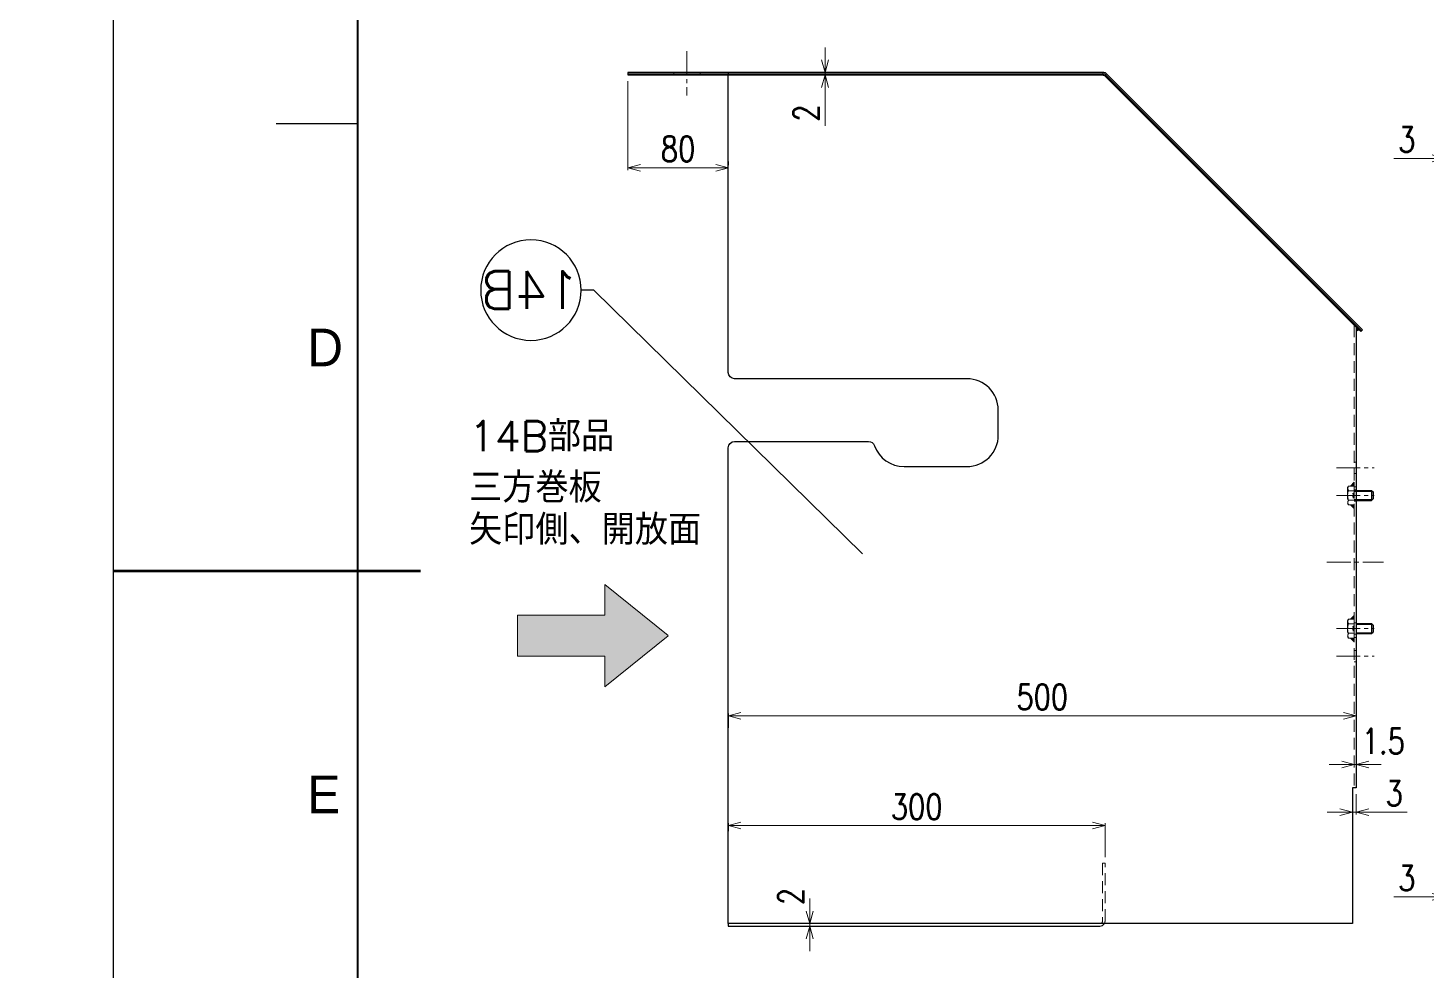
# Model space of a CAD drawing. Header units: millimetres. Extents: x 0 to 51411, y 0 to 16902.
# Drawn here: x 15151 to 16264, y 1731 to 2482 of the extents above; entities that cross this region are included whole.
import ezdxf
from ezdxf import colors
from ezdxf.entities.mleader import LeaderData, LeaderLine
from ezdxf.enums import TextEntityAlignment as Align
from ezdxf.math import Vec2, Vec3

# ---------------------------------------------------------------- set-up
doc = ezdxf.new("R2010")
doc.units = ezdxf.units.MM
doc.linetypes.add('CENTER2', pattern=[28.575, 19.05, -3.175, 3.175, -3.175])
doc.linetypes.add('HIDDEN2', pattern=[4.7625, 3.175, -1.5875])
for name, color, linetype, lineweight in [('01_外形線', 7, 'Continuous', 25), ('02_細線', 5, 'Continuous', 13), ('03_かくれ線', 6, 'HIDDEN2', 13), ('04_中心線', 1, 'CENTER2', 9), ('06_文字', 7, 'Continuous', 13), ('07_寸法線', 3, 'Continuous', 9), ('08_DIM', 3, 'Continuous', 13), ('99_図枠', 7, 'Continuous', 40)]:
    doc.layers.add(name, color=color, linetype=linetype, lineweight=lineweight)
doc.layers.add('10_補助線', color=8, linetype='Continuous', lineweight=13, plot=False)
doc.styles.add('KSS_TXT', font='txt.shx', dxfattribs={"bigfont": 'extfont2.shx'})
doc.styles.get("Standard").update_dxf_attribs({"font": 'arial.ttf'})
doc.styles.add('寸法用', font='simplex.shx', dxfattribs={"width": 0.8, "bigfont": '@extfont2.shx'})
doc.styles.add('表題用', font='MS PGothic.ttf')
doc.dimstyles.new('機械製図用', dxfattribs={"dimtxt": 3.5, "dimasz": 3.5, "dimexe": 2, "dimexo": 0, "dimgap": 1.2, "dimtad": 1, "dimdsep": 46, "dimtxsty": '寸法用', "dimblk": 'OPEN30', "dimcen": 0, "dimclrd": 256, "dimclre": 256, "dimclrt": 7, "dimazin": 2, "dimtm": 1e-09, "dimtfac": 0.75, "dimtmove": 0, "dimatfit": 3, "dimldrblk": 'OPEN30', "dimfxl": 1, "dimlwd": -1, "dimlwe": -1, "dimarcsym": 0})

# ---------------------------------------------------------------- blocks, each defined once
blk = doc.blocks.new('_Open30')
at = {"color": 0, "linetype": 'ByBlock', "lineweight": -2}
for p, q in [((-1, 0.27), (0, 0)), ((0, 0), (-1, -0.27)), ((0, 0), (-1, 0))]:
    blk.add_line(p, q, dxfattribs=at)
blk = doc.blocks.new('*D1005')
at = {"layer": '07_寸法線', "transparency": 16777216}
for p, q in [((15628.8, 2439.1), (15628.8, 2368.2)), ((15708.8, 2375.2), (15708.8, 2372.2)), ((15698.8, 2370.2), (15638.8, 2370.2))]:
    blk.add_line(p, q, dxfattribs=at)
at = {"layer": 'Defpoints', "color": 0, "transparency": 16777216}
for p in [(15628.8, 2444.1), (15628.8, 2370.2), (15708.8, 2370.2)]:
    blk.add_point(p, dxfattribs=at)
at = {"layer": '07_寸法線', "transparency": 16777216, "xscale": 10, "yscale": 10, "zscale": 10, "rotation": 180}
blk.add_blockref('_Open30', (15628.8, 2370.2), dxfattribs=at)
at = {"layer": '07_寸法線', "transparency": 16777216, "xscale": 10, "yscale": 10, "zscale": 10}
blk.add_blockref('_Open30', (15708.8, 2370.2), dxfattribs=at)
at = {"layer": '07_寸法線', "color": 7, "transparency": 16777216, "insert": (15668.8, 2385.2), "char_height": 20, "attachment_point": 5, "style": '寸法用'}
blk.add_mtext('80', dxfattribs=at)
blk = doc.blocks.new('*D1006')
at = {"layer": '07_寸法線', "transparency": 16777216}
for p, q in [((16208.8, 1938.6), (16208.8, 1935.6)), ((15708.8, 1924), (15708.8, 1935.6)), ((15718.8, 1933.6), (16198.8, 1933.6))]:
    blk.add_line(p, q, dxfattribs=at)
at = {"layer": 'Defpoints', "color": 0, "transparency": 16777216}
for p in [(16208.8, 1933.6), (16208.8, 1933.6), (15708.8, 1919)]:
    blk.add_point(p, dxfattribs=at)
at = {"layer": '07_寸法線', "transparency": 16777216, "xscale": 10, "yscale": 10, "zscale": 10, "rotation": 180}
blk.add_blockref('_Open30', (15708.8, 1933.6), dxfattribs=at)
at = {"layer": '07_寸法線', "transparency": 16777216, "xscale": 10, "yscale": 10, "zscale": 10}
blk.add_blockref('_Open30', (16208.8, 1933.6), dxfattribs=at)
at = {"layer": '07_寸法線', "color": 7, "transparency": 16777216, "insert": (15958.8, 1948.6), "char_height": 20, "attachment_point": 5, "style": '寸法用'}
blk.add_mtext('500', dxfattribs=at)
blk = doc.blocks.new('*D1007')
at = {"layer": '07_寸法線', "transparency": 16777216}
for p, q in [((16205.8, 1871.1), (16205.8, 1854.9)), ((16208.8, 1871.1), (16208.8, 1854.9)), ((16195.8, 1856.9), (16185.8, 1856.9)), ((16205.8, 1856.9), (16208.8, 1856.9)), ((16218.8, 1856.9), (16249.4, 1856.9))]:
    blk.add_line(p, q, dxfattribs=at)
at = {"layer": 'Defpoints', "color": 0, "transparency": 16777216}
for p in [(16205.8, 1876.1), (16208.8, 1876.1), (16208.8, 1856.9)]:
    blk.add_point(p, dxfattribs=at)
at = {"layer": '07_寸法線', "transparency": 16777216, "xscale": 10, "yscale": 10, "zscale": 10}
blk.add_blockref('_Open30', (16205.8, 1856.9), dxfattribs=at)
at = {"layer": '07_寸法線', "transparency": 16777216, "xscale": 10, "yscale": 10, "zscale": 10, "rotation": 180}
blk.add_blockref('_Open30', (16208.8, 1856.9), dxfattribs=at)
at = {"layer": '07_寸法線', "color": 7, "transparency": 16777216, "insert": (16239.1, 1871.9), "char_height": 20, "attachment_point": 5, "style": '寸法用'}
blk.add_mtext('3', dxfattribs=at)
blk = doc.blocks.new('*D1008')
at = {"layer": '07_寸法線', "transparency": 16777216}
for p, q in [((15773.6, 1778.1), (15773.6, 1788.1)), ((15773.6, 1768.1), (15773.6, 1766.1)), ((15778.6, 1768.1), (15775.6, 1768.1)), ((15778.6, 1766.1), (15775.6, 1766.1)), ((15773.6, 1756.1), (15773.6, 1746.1))]:
    blk.add_line(p, q, dxfattribs=at)
at = {"layer": 'Defpoints', "color": 0, "transparency": 16777216}
for p in [(15773.6, 1768.1), (15773.6, 1766.1), (15773.6, 1766.1)]:
    blk.add_point(p, dxfattribs=at)
at = {"layer": '07_寸法線', "transparency": 16777216, "xscale": 10, "yscale": 10, "zscale": 10}
for p, rotation in [((15773.6, 1768.1), 270), ((15773.6, 1766.1), 90)]:
    blk.add_blockref('_Open30', p, dxfattribs=dict(at, rotation=rotation))
at = {"layer": '07_寸法線', "color": 7, "transparency": 16777216, "insert": (15758.6, 1789.7), "char_height": 20, "attachment_point": 5, "rotation": 90, "style": '寸法用'}
blk.add_mtext('2', dxfattribs=at)
blk = doc.blocks.new('*D1009')
at = {"layer": '07_寸法線', "transparency": 16777216}
for p, q in [((16197.3, 1894.9), (16187.3, 1894.9)), ((16207.3, 1899.6), (16207.3, 1896.9)), ((16207.3, 1894.9), (16208.8, 1894.9)), ((16208.8, 1899.6), (16208.8, 1896.9)), ((16218.8, 1894.9), (16228.8, 1894.9))]:
    blk.add_line(p, q, dxfattribs=at)
at = {"layer": 'Defpoints', "color": 0, "transparency": 16777216}
for p in [(16207.3, 1894.6), (16208.8, 1894.9), (16208.8, 1894.6)]:
    blk.add_point(p, dxfattribs=at)
at = {"layer": '07_寸法線', "transparency": 16777216, "xscale": 10, "yscale": 10, "zscale": 10}
blk.add_blockref('_Open30', (16207.3, 1894.9), dxfattribs=at)
at = {"layer": '07_寸法線', "transparency": 16777216, "xscale": 10, "yscale": 10, "zscale": 10, "rotation": 180}
blk.add_blockref('_Open30', (16208.8, 1894.9), dxfattribs=at)
at = {"layer": '07_寸法線', "color": 7, "transparency": 16777216, "insert": (16230.4, 1913.4), "char_height": 20, "attachment_point": 5, "style": '寸法用'}
blk.add_mtext('1.5', dxfattribs=at)
blk = doc.blocks.new('*D1010')
at = {"layer": '07_寸法線', "transparency": 16777216}
for p, q in [((15785.8, 2456.1), (15785.8, 2466.1)), ((15785.8, 2446.1), (15785.8, 2444.1)), ((15790.8, 2446.1), (15787.8, 2446.1)), ((15790.8, 2444.1), (15787.8, 2444.1)), ((15785.8, 2434.1), (15785.8, 2403.5))]:
    blk.add_line(p, q, dxfattribs=at)
at = {"layer": 'Defpoints', "color": 0, "transparency": 16777216}
for p in [(15785.8, 2446.1), (15785.8, 2444.1), (15785.8, 2444.1)]:
    blk.add_point(p, dxfattribs=at)
at = {"layer": '07_寸法線', "transparency": 16777216, "xscale": 10, "yscale": 10, "zscale": 10}
for p, rotation in [((15785.8, 2446.1), 270), ((15785.8, 2444.1), 90)]:
    blk.add_blockref('_Open30', p, dxfattribs=dict(at, rotation=rotation))
at = {"layer": '07_寸法線', "color": 7, "transparency": 16777216, "insert": (15770.8, 2413.8), "char_height": 20, "attachment_point": 5, "rotation": 90, "style": '寸法用'}
blk.add_mtext('2', dxfattribs=at)
blk = doc.blocks.new('*D1050')
at = {"layer": '07_寸法線', "transparency": 16777216}
for p, q in [((15708.8, 1841.7), (15708.8, 1848.2)), ((15718.8, 1846.2), (15998.8, 1846.2)), ((16008.8, 1821.1), (16008.8, 1848.2))]:
    blk.add_line(p, q, dxfattribs=at)
at = {"layer": 'Defpoints', "color": 0, "transparency": 16777216}
for p in [(16008.8, 1846.2), (15708.8, 1836.7), (16008.8, 1816.1)]:
    blk.add_point(p, dxfattribs=at)
at = {"layer": '07_寸法線', "transparency": 16777216, "xscale": 10, "yscale": 10, "zscale": 10, "rotation": 180}
blk.add_blockref('_Open30', (15708.8, 1846.2), dxfattribs=at)
at = {"layer": '07_寸法線', "transparency": 16777216, "xscale": 10, "yscale": 10, "zscale": 10}
blk.add_blockref('_Open30', (16008.8, 1846.2), dxfattribs=at)
at = {"layer": '07_寸法線', "color": 7, "transparency": 16777216, "insert": (15858.8, 1861.2), "char_height": 20, "attachment_point": 5, "style": '寸法用'}
blk.add_mtext('300', dxfattribs=at)
blk = doc.blocks.new('*D1054')
at = {"layer": '07_寸法線', "transparency": 16777216}
for p, q in [((16269.4, 1789.4), (16238.7, 1789.4)), ((16279.4, 1773.1), (16279.4, 1791.4)), ((16282.4, 1789.4), (16279.4, 1789.4)), ((16282.4, 1787.7), (16282.4, 1791.4)), ((16292.4, 1789.4), (16302.4, 1789.4))]:
    blk.add_line(p, q, dxfattribs=at)
at = {"layer": 'Defpoints', "color": 0, "transparency": 16777216}
for p in [(16279.4, 1789.4), (16282.4, 1782.7), (16279.4, 1768.1)]:
    blk.add_point(p, dxfattribs=at)
at = {"layer": '07_寸法線', "transparency": 16777216, "xscale": 10, "yscale": 10, "zscale": 10}
blk.add_blockref('_Open30', (16279.4, 1789.4), dxfattribs=at)
at = {"layer": '07_寸法線', "transparency": 16777216, "xscale": 10, "yscale": 10, "zscale": 10, "rotation": 180}
blk.add_blockref('_Open30', (16282.4, 1789.4), dxfattribs=at)
at = {"layer": '07_寸法線', "color": 7, "transparency": 16777216, "insert": (16249.1, 1804.4), "char_height": 20, "attachment_point": 5, "style": '寸法用'}
blk.add_mtext('3', dxfattribs=at)
blk = doc.blocks.new('*D1057')
at = {"layer": '07_寸法線', "transparency": 16777216}
for p, q in [((16269.4, 2377.7), (16238.7, 2377.7)), ((16279.4, 2361.4), (16279.4, 2379.7)), ((16282.4, 2377.7), (16279.4, 2377.7)), ((16282.4, 2376), (16282.4, 2379.7)), ((16292.4, 2377.7), (16302.4, 2377.7))]:
    blk.add_line(p, q, dxfattribs=at)
at = {"layer": 'Defpoints', "color": 0, "transparency": 16777216}
for p in [(16279.4, 2377.7), (16282.4, 2371), (16279.4, 2356.4)]:
    blk.add_point(p, dxfattribs=at)
at = {"layer": '07_寸法線', "transparency": 16777216, "xscale": 10, "yscale": 10, "zscale": 10}
for p, rotation in [((16279.4, 2377.7), 359.9999999999935), ((16282.4, 2377.7), 179.9999999999935)]:
    blk.add_blockref('_Open30', p, dxfattribs=dict(at, rotation=rotation))
at = {"layer": '07_寸法線', "color": 7, "transparency": 16777216, "insert": (16249.1, 2392.7), "char_height": 20, "attachment_point": 5, "style": '寸法用'}
blk.add_mtext('3', dxfattribs=at)
blk = doc.blocks.new('AM_BALLOON1')
at = {"transparency": 16777216}
blk.add_circle((0, 0), 5, dxfattribs=at)
blk.add_attdef('B_NUMBER', text='', height=3, dxfattribs=at).set_placement((0, 0), align=Align.MIDDLE_CENTER)
blk = doc.blocks.new('_OPEN')
at = {"color": 0, "linetype": 'ByBlock'}
for p, q in [((-1, 0.17), (0, 0)), ((0, 0), (-1, -0.17)), ((0, 0), (-1, 0))]:
    blk.add_line(p, q, dxfattribs=at)
blk = doc.blocks.new('_TagCircle')
at = {"color": 0, "linetype": 'ByBlock', "lineweight": -2, "transparency": 16777216}
blk.add_circle((0, 0), 4, dxfattribs=at)
at = {"color": 0, "transparency": 16777216, "style": '寸法用'}
blk.add_attdef('タグ番号', text='', height=3, dxfattribs=at).set_placement((0, -1.5), align=Align.CENTER)
blk = doc.blocks.new('_None')
blk = doc.blocks.new('A$C67E3024E_1_1_1')
at = {"layer": '08_DIM'}
blk.add_hatch(color=256, dxfattribs=at).paths.add_polyline_path([(8.4, 2.72), (8.4, 6.8), (-0.01, 0.01), (8.4, -6.78), (8.4, -2.72), (20, -2.72), (20, 2.72)])
for p, q in [((0, 0.02), (8.4, 6.8)), ((8.4, 6.8), (8.4, 2.74)), ((8.4, 2.72), (20, 2.72)), ((20, -2.72), (20, 2.72)), ((0, 0), (8.4, -6.78)), ((8.4, -6.78), (8.4, -2.72)), ((8.4, -2.72), (20, -2.72))]:
    blk.add_line(p, q, dxfattribs=at)

msp = doc.modelspace()

# ---------------------------------------------------------------- hatches: boundary and pattern name
at = {"layer": '01_外形線'}
h = msp.add_hatch(color=256, dxfattribs=at)
h.dxf.hatch_style = 1
h.paths.add_polyline_path([(16208.774, 2243.311), (16208.774, 2240.311), (16210.895, 2241.19)])
at = {"layer": '03_かくれ線'}
h = msp.add_hatch(color=256, dxfattribs=at)
h.dxf.hatch_style = 1
h.paths.add_polyline_path([(16207.274, 2116.678), (16207.274, 2119.678), (16204.274, 2116.678)])
h = msp.add_hatch(color=256, dxfattribs=at)
h.dxf.hatch_style = 1
h.paths.add_polyline_path([(16207.274, 2101.667), (16204.274, 2101.667), (16207.274, 2098.667)])
h = msp.add_hatch(color=256, dxfattribs=at)
h.dxf.hatch_style = 1
h.paths.add_polyline_path([(16207.274, 2010.612), (16207.274, 2013.612), (16204.274, 2010.612)])
h = msp.add_hatch(color=256, dxfattribs=at)
h.dxf.hatch_style = 1
h.paths.add_polyline_path([(16207.274, 1995.601), (16204.274, 1995.601), (16207.274, 1992.601)])

# ---------------------------------------------------------------- linework, layer by layer
at = {"layer": '01_外形線'}
for p, q in [((15708.774, 2446.139), (15708.774, 2444.139)), ((16208.774, 2113.172), (16221.074, 2113.172)), ((16208.774, 2105.172), (16221.074, 2105.172)), ((16221.074, 2113.172), (16221.074, 2105.172)), ((16221.074, 2113.172), (16222.274, 2111.972)), ((16221.074, 2105.172), (16222.274, 2106.372)), ((16222.274, 2111.972), (16222.274, 2106.372)), ((16208.774, 2007.106), (16221.074, 2007.106)), ((16221.074, 2007.106), (16221.074, 1999.106)), ((16221.074, 2007.106), (16222.274, 2005.906)), ((16222.274, 2005.906), (16222.274, 2000.306)), ((16208.774, 1999.106), (16221.074, 1999.106)), ((16221.074, 1999.106), (16222.274, 2000.306)), ((16004.774, 1768.139), (15708.774, 1768.139)), ((15708.774, 1768.139), (15708.774, 1766.139)), ((15708.774, 1766.139), (16004.774, 1766.139))]:
    msp.add_line(p, q, dxfattribs=at)
msp.add_lwpolyline([(16007.117, 2444.139, -0.19891237), (16008.532, 2443.554), (16212.421, 2239.664), (16213.835, 2241.078), (16009.946, 2444.968, 0.19891237), (16007.117, 2446.139), (15708.774, 2446.139), (15628.774, 2446.139), (15628.774, 2444.139), (15708.774, 2444.139)], format="xyb", close=True, dxfattribs=at)
msp.add_lwpolyline([(15898.774, 2202.139), (15713.774, 2202.139, -0.41421356), (15708.774, 2207.139), (15708.774, 2444.139), (16006.703, 2444.139, -0.19891237), (16008.824, 2443.261), (16208.774, 2243.311), (16208.774, 1876.139), (16205.774, 1876.139), (16205.774, 1768.139), (15708.774, 1768.139), (15708.774, 2147.139, -0.41421356), (15713.774, 2152.139), (15820.49, 2152.139, -0.31783789), (15825.204, 2148.806, 0.31783789), (15848.775, 2132.139), (15898.774, 2132.139, 0.4142192), (15923.774, 2157.139), (15923.774, 2177.139, 0.41421356), (15898.774, 2202.14)], format="xyb", dxfattribs=at)
msp.add_lwpolyline([(16208.774, 2243.311), (16208.774, 2240.311), (16210.895, 2241.19), (16208.774, 2243.311)], dxfattribs=at)
msp.add_arc((16004.774, 1770.139), 4, 270, 330, dxfattribs=at)
at = {"layer": '02_細線'}
for p, q in [((16208.774, 2112.422), (16221.824, 2112.422)), ((16208.774, 2105.922), (16221.824, 2105.922)), ((16208.774, 2006.356), (16221.824, 2006.356)), ((16208.774, 1999.856), (16221.824, 1999.856))]:
    msp.add_line(p, q, dxfattribs=at)
at = {"layer": '03_かくれ線', "ltscale": 3}
for p, q in [((15665.274, 2446.139), (15665.274, 2444.139)), ((15686.274, 2446.139), (15686.274, 2444.139)), ((16207.274, 2244.811), (16207.274, 1876.139)), ((16207.274, 2135.639), (16208.774, 2135.639)), ((16207.274, 2126.639), (16208.774, 2126.639)), ((16202.67, 2116.678), (16201.974, 2115.472)), ((16201.974, 2115.472), (16201.974, 2102.872)), ((16207.274, 2116.678), (16202.67, 2116.678)), ((16207.274, 2116.678), (16207.274, 2101.667)), ((16207.274, 2116.139), (16208.774, 2116.139)), ((16207.274, 2112.925), (16202.67, 2112.925)), ((16207.274, 2105.42), (16202.67, 2105.42)), ((16207.274, 2113.672), (16208.774, 2113.672)), ((16207.274, 2104.672), (16208.774, 2104.672)), ((16202.67, 2101.667), (16201.974, 2102.872)), ((16207.274, 2101.667), (16202.67, 2101.667)), ((16202.67, 2010.612), (16201.974, 2009.406)), ((16201.974, 2009.406), (16201.974, 1996.806)), ((16207.274, 2010.612), (16202.67, 2010.612)), ((16207.274, 2006.859), (16202.67, 2006.859)), ((16207.274, 2010.612), (16207.274, 1995.601)), ((16207.274, 2007.606), (16208.774, 2007.606)), ((16202.67, 1995.601), (16201.974, 1996.806)), ((16207.274, 1999.354), (16202.67, 1999.354)), ((16207.274, 1995.601), (16202.67, 1995.601)), ((16207.274, 1998.606), (16208.774, 1998.606)), ((16207.274, 1996.139), (16208.774, 1996.139)), ((16207.274, 1985.639), (16208.774, 1985.639)), ((16207.274, 1976.639), (16208.774, 1976.639)), ((16008.774, 1816.139), (16006.774, 1816.139)), ((16006.774, 1816.139), (16006.774, 1770.139)), ((16008.774, 1770.139), (16008.774, 1816.139))]:
    msp.add_line(p, q, dxfattribs=at)
at = {"layer": '03_かくれ線'}
for p, q in [((16207.274, 2113.172), (16208.774, 2113.172)), ((16207.274, 2112.422), (16208.774, 2112.422)), ((16207.274, 2105.922), (16208.774, 2105.922)), ((16207.274, 2105.172), (16208.774, 2105.172))]:
    msp.add_line(p, q, dxfattribs=at)
at = {"layer": '03_かくれ線', "ltscale": 3}
for points in [[(16204.274, 2116.678), (16207.274, 2116.678), (16207.274, 2119.678), (16204.274, 2116.678)], [(16204.274, 2101.667), (16207.274, 2101.667), (16207.274, 2098.667), (16204.274, 2101.667)], [(16204.274, 2010.612), (16207.274, 2010.612), (16207.274, 2013.612), (16204.274, 2010.612)], [(16204.274, 1995.601), (16207.274, 1995.601), (16207.274, 1992.601), (16204.274, 1995.601)]]:
    msp.add_lwpolyline(points, dxfattribs=at)
for centre, radius, start, end in [((16205.92, 2114.802), 3.753, 150.000009, 209.999991), ((16212.439, 2109.172), 10.465, 158.985578, 201.014422), ((16205.92, 2103.543), 3.753, 150.000009, 209.999991), ((16212.439, 2003.106), 10.465, 158.985578, 201.014422), ((16205.92, 2008.736), 3.753, 150.000009, 209.999991), ((16205.92, 1997.477), 3.753, 150.000009, 209.999991), ((16004.774, 1770.139), 2, 270, 0), ((16004.774, 1770.139), 4, 330, 0)]:
    msp.add_arc(centre, radius, start, end, dxfattribs=at)
at = {"layer": '04_中心線'}
for p, q in [((15675.774, 2463.082), (15675.774, 2427.696)), ((16193.024, 2131.139), (16223.024, 2131.139)), ((16193.024, 2109.172), (16223.024, 2109.172)), ((16185.524, 2056.139), (16230.524, 2056.139)), ((16193.024, 2003.106), (16223.024, 2003.106)), ((16193.024, 1981.139), (16223.024, 1981.139))]:
    msp.add_line(p, q, dxfattribs=at)
at = {"layer": '10_補助線'}
for p, q in [((15628.774, 2445.139), (16007.117, 2445.139)), ((16007.117, 2446.139), (16007.117, 2444.139)), ((16009.946, 2444.968), (16008.532, 2443.554)), ((16009.239, 2444.261), (16213.128, 2240.371))]:
    msp.add_line(p, q, dxfattribs=at)
for points in [[(16007.117, 2446.139), (16008.774, 2446.139), (16009.946, 2444.968)], [(16007.117, 2444.139), (16007.946, 2444.139), (16008.532, 2443.554)]]:
    msp.add_lwpolyline(points, dxfattribs=at)
msp.add_arc((16007.117, 2442.139), 3, 45, 90, dxfattribs=at)
at = {"layer": '99_図枠', "lineweight": 25}
msp.add_line((15413.6, 2405.083), (15348.593, 2405.083), dxfattribs=at)
at = {"layer": '99_図枠', "lineweight": 53}
msp.add_line((15218.78, 2049.018), (15463.605, 2049.018), dxfattribs=at)
at = {"layer": '99_図枠'}
msp.add_lwpolyline([(15413.6, 689.767), (19181.978, 689.767), (19181.978, 3408.27), (15413.6, 3408.27)], close=True, dxfattribs=at)
at = {"layer": 'Defpoints'}
msp.add_lwpolyline([(15218.78, 625.051), (19246.984, 625.051), (19246.984, 3473.276), (15218.78, 3473.276)], close=True, dxfattribs=at)

# ---------------------------------------------------------------- block references
at = {"xscale": -6, "yscale": 6, "zscale": 6, "rotation": 359.9999999998142}
msp.add_blockref('A$C67E3024E_1_1_1', (15660.813, 1997.401), dxfattribs=at)

# ---------------------------------------------------------------- texts
at = {"layer": '06_文字', "color": 3, "style": 'KSS_TXT'}
for s, p in [('14B部品', (15502.363, 2144.351)), ('三方巻板', (15502.363, 2103.494)), ('矢印側、開放面', (15502.363, 2069.883))]:
    msp.add_text(s, height=24, dxfattribs=at).set_placement(p)
at = {"layer": '10_補助線', "ltscale": 3, "style": '寸法用', "width": 0.8}
for p in [(16207.074, 2107.109), (16207.074, 2001.043)]:
    msp.add_text('M8×15', height=1, rotation=90, dxfattribs=at).set_placement(p)
at = {"layer": '99_図枠', "lineweight": 13, "style": '表題用'}
for s, p in [('D', (15373.596, 2227.05)), ('E', (15373.596, 1870.986))]:
    msp.add_text(s, height=30.003, dxfattribs=at).set_placement(p, align=Align.MIDDLE_LEFT)

# ---------------------------------------------------------------- dimensions: what is measured, and where the dimension line sits
at = {"layer": '07_寸法線'}
dim = msp.add_linear_dim(base=(15785.764, 2444.139), p1=(15785.764, 2446.139), p2=(15785.764, 2444.139), angle=90, dimstyle='機械製図用', override={"dimtxt": 20, "dimasz": 10, "dimexo": 5, "dimgap": 5}, dxfattribs=at)
dim.commit()
dim.dimension.update_dxf_attribs({"geometry": '*D1010', "text_midpoint": (15770.764, 2413.806)})
for base, p1, p2, picture, middle in [((15628.774, 2370.164), (15708.774, 2370.164), (15628.774, 2444.139), '*D1005', (15668.774, 2385.164)), ((16208.774, 1933.565), (15708.774, 1919.043), (16208.774, 1933.565), '*D1006', (15958.774, 1948.565)), ((16208.774, 1856.874), (16205.774, 1876.139), (16208.774, 1876.139), '*D1007', (16239.107, 1871.874)), ((16008.774, 1846.175), (15708.774, 1836.679), (16008.774, 1816.139), '*D1050', (15858.774, 1861.175))]:
    dim = msp.add_linear_dim(base=base, p1=p1, p2=p2, dimstyle='機械製図用', override={"dimtxt": 20, "dimasz": 10, "dimexo": 5, "dimgap": 5}, dxfattribs=at)
    dim.commit()
    dim.dimension.update_dxf_attribs({"geometry": picture, "text_midpoint": middle})
for base, p1, p2, angle, override, picture, middle in [((16279.395, 2377.738), (16282.395, 2370.996), (16279.395, 2356.429), 180, {"dimtxt": 20, "dimasz": 10, "dimexo": 5, "dimgap": 5}, '*D1057', (16249.061, 2377.738)), ((16279.395, 1789.449), (16282.395, 1782.707), (16279.395, 1768.139), 180, {"dimtxt": 20, "dimasz": 10, "dimexo": 5, "dimgap": 5}, '*D1054', (16249.061, 1789.449)), ((15773.604, 1766.139), (15773.604, 1768.139), (15773.604, 1766.139), 90, {"dimtxt": 20, "dimasz": 10, "dimexo": 5, "dimgap": 5, "dimtmove": 2}, '*D1008', (15758.604, 1789.705))]:
    dim = msp.add_linear_dim(base=base, p1=p1, p2=p2, angle=angle, dimstyle='機械製図用', override=override, dxfattribs=at)
    dim.commit()
    dim.dimension.update_dxf_attribs({"geometry": picture, "text_midpoint": middle, "dimtype": 160})
dim = msp.add_linear_dim(base=(16208.774, 1894.884), p1=(16207.274, 1894.583), p2=(16208.774, 1894.583), dimstyle='機械製図用', override={"dimtxt": 20, "dimasz": 10, "dimexo": 5, "dimgap": 5, "dimtmove": 2}, dxfattribs=at)
dim.commit()
dim.dimension.update_dxf_attribs({"geometry": '*D1009', "text_midpoint": (16230.351, 1913.381), "dimtype": 160})

# ---------------------------------------------------------------- leaders
ml = msp.add_multileader_block('Standard', dxfattribs=at)
ml.set_content('AM_BALLOON1', color=256, scale=9.99939394)
ml.set_attribute('B_NUMBER', '14', width=0)
ml.set_leader_properties(color=256, linetype='ByLayer', lineweight=-1)
ml.set_arrow_properties(name='OPEN')
ml.build(insert=Vec2(0, 0))
ml.multileader.update_dxf_attribs({"leader_type": 0, "has_dogleg": 0, "text_right_attachment_type": 6, "dogleg_length": 0, "arrow_head_size": 5, "scale": 2, "block_connection_type": 1})
ctx = ml.context
ctx.base_point, ctx.scale, ctx.char_height, ctx.arrow_head_size, ctx.landing_gap_size, ctx.plane_origin = Vec3(15649.352, 3268.539), 2, 10, 5, 5, Vec3(15649.352, 3268.539)
ctx.right_attachment, ctx.attachment_type = 6, 1
notes = []
notes.append((ctx, [(0, (0, 0, 0), (0, 0), (1, 0), 1, [])]))
ctx.block.insert = Vec3(15649.352, 3268.539)
ml = msp.add_multileader_block('Standard', dxfattribs=at)
ml.set_content('AM_BALLOON1', color=256, scale=9.99939394)
ml.set_attribute('B_NUMBER', '15', width=0)
ml.set_leader_properties(color=256, linetype='ByLayer', lineweight=-1)
ml.set_arrow_properties(name='OPEN')
ml.build(insert=Vec2(0, 0))
ml.multileader.update_dxf_attribs({"leader_type": 0, "has_dogleg": 0, "text_right_attachment_type": 6, "dogleg_length": 0, "arrow_head_size": 5, "scale": 2, "block_connection_type": 1})
ctx = ml.context
ctx.base_point, ctx.scale, ctx.char_height, ctx.arrow_head_size, ctx.landing_gap_size, ctx.plane_origin = Vec3(17579.344, 3268.539), 2, 10, 5, 5, Vec3(17579.344, 3268.539)
ctx.right_attachment, ctx.attachment_type = 6, 1
notes.append((ctx, [(0, (0, 0, 0), (0, 0), (1, 0), 1, [])]))
ctx.block.insert = Vec3(17579.344, 3268.539)
ml = msp.add_multileader_block('Standard', dxfattribs=at)
ml.set_content('AM_BALLOON1', color=256, scale=7.08707045)
ml.set_attribute('B_NUMBER', '28', width=0)
ml.set_leader_properties(color=256, linetype='ByLayer', lineweight=-1)
ml.set_arrow_properties(name='OPEN')
ml.build(insert=Vec2(0, 0))
ml.multileader.update_dxf_attribs({"leader_type": 0, "has_dogleg": 0, "text_right_attachment_type": 6, "dogleg_length": 0, "arrow_head_size": 3.544, "scale": 2.5, "block_connection_type": 1})
ctx = ml.context
ctx.base_point, ctx.scale, ctx.char_height, ctx.arrow_head_size, ctx.landing_gap_size, ctx.plane_origin = Vec3(32779.868, 3275.518), 2.5, 7.087, 3.544, 3.544, Vec3(32779.868, 3275.518)
ctx.right_attachment, ctx.attachment_type = 6, 1
notes.append((ctx, [(0, (0, 0, 0), (0, 0), (1, 0), 1, [])]))
ctx.block.insert = Vec3(32779.868, 3275.518)
ml = msp.add_multileader_block('Standard', dxfattribs=at)
ml.set_content('AM_BALLOON1', color=256, scale=7.08707045)
ml.set_attribute('B_NUMBER', '29', width=0)
ml.set_leader_properties(color=256, linetype='ByLayer', lineweight=-1)
ml.set_arrow_properties(name='OPEN')
ml.build(insert=Vec2(0, 0))
ml.multileader.update_dxf_attribs({"leader_type": 0, "has_dogleg": 0, "text_right_attachment_type": 6, "dogleg_length": 0, "arrow_head_size": 3.544, "scale": 2.5, "block_connection_type": 1})
ctx = ml.context
ctx.base_point, ctx.scale, ctx.char_height, ctx.arrow_head_size, ctx.landing_gap_size, ctx.plane_origin = Vec3(34667.768, 3275.518), 2.5, 7.087, 3.544, 3.544, Vec3(34667.768, 3275.518)
ctx.right_attachment, ctx.attachment_type = 6, 1
notes.append((ctx, [(0, (0, 0, 0), (0, 0), (1, 0), 1, [])]))
ctx.block.insert = Vec3(34667.768, 3275.518)
ml = msp.add_multileader_block('Standard', dxfattribs=at)
ml.set_content('AM_BALLOON1', color=256, scale=7.08707045)
ml.set_attribute('B_NUMBER', '27', width=0)
ml.set_leader_properties(color=256, linetype='ByLayer', lineweight=-1)
ml.set_arrow_properties(name='OPEN')
ml.build(insert=Vec2(0, 0))
ml.multileader.update_dxf_attribs({"leader_type": 0, "has_dogleg": 0, "text_right_attachment_type": 6, "dogleg_length": 0, "arrow_head_size": 3.544, "scale": 2.5, "block_connection_type": 1})
ctx = ml.context
ctx.base_point, ctx.scale, ctx.char_height, ctx.arrow_head_size, ctx.landing_gap_size, ctx.plane_origin = Vec3(30037.828, 2881.684), 2.5, 7.087, 3.544, 3.544, Vec3(30037.828, 2881.684)
ctx.right_attachment, ctx.attachment_type = 6, 1
notes.append((ctx, [(0, (0, 0, 0), (0, 0), (1, 0), 1, [])]))
ctx.block.insert = Vec3(30037.828, 2881.684)
ml = msp.add_multileader_block('Standard', dxfattribs=at)
ml.set_content('AM_BALLOON1', color=256, scale=7.08707045)
ml.set_attribute('B_NUMBER', '16', width=0)
ml.set_leader_properties(color=256, linetype='ByLayer', lineweight=-1)
ml.set_arrow_properties(name='OPEN')
ml.build(insert=Vec2(0, 0))
ml.multileader.update_dxf_attribs({"leader_type": 0, "has_dogleg": 0, "text_right_attachment_type": 6, "dogleg_length": 0, "arrow_head_size": 3.544, "scale": 2.5, "block_connection_type": 1})
ctx = ml.context
ctx.base_point, ctx.scale, ctx.char_height, ctx.arrow_head_size, ctx.landing_gap_size, ctx.plane_origin = Vec3(19821.386, 2879.797), 2.5, 7.087, 3.544, 3.544, Vec3(19821.386, 2879.797)
ctx.right_attachment, ctx.attachment_type = 6, 1
notes.append((ctx, [(0, (0, 0, 0), (0, 0), (1, 0), 1, [])]))
ctx.block.insert = Vec3(19821.386, 2879.797)
ml = msp.add_multileader_block('Standard', dxfattribs=at)
ml.set_content('AM_BALLOON1', color=256, scale=7.08707045)
ml.set_attribute('B_NUMBER', '17', width=0)
ml.set_leader_properties(color=256, linetype='ByLayer', lineweight=-1)
ml.set_arrow_properties(name='OPEN')
ml.build(insert=Vec2(0, 0))
ml.multileader.update_dxf_attribs({"leader_type": 0, "has_dogleg": 0, "text_right_attachment_type": 6, "dogleg_length": 0, "arrow_head_size": 3.544, "scale": 2.5, "block_connection_type": 1})
ctx = ml.context
ctx.base_point, ctx.scale, ctx.char_height, ctx.arrow_head_size, ctx.landing_gap_size, ctx.plane_origin = Vec3(21417.839, 2879.797), 2.5, 7.087, 3.544, 3.544, Vec3(21417.839, 2879.797)
ctx.right_attachment, ctx.attachment_type = 6, 1
notes.append((ctx, [(0, (0, 0, 0), (0, 0), (1, 0), 1, [])]))
ctx.block.insert = Vec3(21417.839, 2879.797)
ml = msp.add_multileader_block('Standard', dxfattribs=at)
ml.set_content('AM_BALLOON1', color=256, scale=7.08707045)
ml.set_attribute('B_NUMBER', '26', width=0)
ml.set_leader_properties(color=256, linetype='ByLayer', lineweight=-1)
ml.set_arrow_properties(name='OPEN')
ml.build(insert=Vec2(0, 0))
ml.multileader.update_dxf_attribs({"leader_type": 0, "has_dogleg": 0, "text_right_attachment_type": 6, "dogleg_length": 0, "arrow_head_size": 3.544, "scale": 2.5, "block_connection_type": 1})
ctx = ml.context
ctx.base_point, ctx.scale, ctx.char_height, ctx.arrow_head_size, ctx.landing_gap_size, ctx.plane_origin = Vec3(28646.004, 2598.075), 2.5, 7.087, 3.544, 3.544, Vec3(28646.004, 2598.075)
ctx.right_attachment, ctx.attachment_type = 6, 1
notes.append((ctx, [(0, (0, 0, 0), (0, 0), (1, 0), 1, [])]))
ctx.block.insert = Vec3(28646.004, 2598.075)
ml = msp.add_multileader_block('Standard', dxfattribs=at)
ml.set_content('_TagCircle', color=256, scale=-10)
ml.set_attribute('タグ番号', '14B', width=0)
ml.set_leader_properties()
ml.set_arrow_properties(name='NONE')
ml.build(insert=Vec2(0, 0))
ml.multileader.update_dxf_attribs({"dogleg_length": 1, "arrow_head_size": 35, "scale": 8})
ctx = ml.context
ctx.base_point, ctx.scale, ctx.char_height, ctx.arrow_head_size, ctx.landing_gap_size, ctx.plane_origin = Vec3(15511.593, 2272.709), 8, 40, 35, 20, Vec3(14129.128, 2281.218)
ctx.text_align_type = 2
notes.append((ctx, [(0, (1, 1, 0), (15601.593, 2272.709), (-1, 0), 10, [(0, [(15815.652, 2062.591)], 0, [])])]))
ctx.block.insert, ctx.block.scale = Vec3(15551.593, 2272.709), Vec3(-10, 10, 10)
ml = msp.add_multileader_block('Standard', dxfattribs=at)
ml.set_content('AM_BALLOON1', color=256, scale=5.62465909)
ml.set_attribute('B_NUMBER', '20', width=0)
ml.set_leader_properties(color=256, linetype='ByLayer', lineweight=-1)
ml.set_arrow_properties(name='OPEN')
ml.build(insert=Vec2(0, 0))
ml.multileader.update_dxf_attribs({"leader_type": 0, "has_dogleg": 0, "text_right_attachment_type": 6, "dogleg_length": 0, "arrow_head_size": 2.812, "scale": 2.5, "block_connection_type": 1})
ctx = ml.context
ctx.base_point, ctx.scale, ctx.char_height, ctx.arrow_head_size, ctx.landing_gap_size, ctx.plane_origin = Vec3(25957.692, 2209.708), 2.5, 5.625, 2.812, 2.812, Vec3(25957.692, 2209.708)
ctx.right_attachment, ctx.attachment_type = 6, 1
notes.append((ctx, [(0, (0, 0, 0), (0, 0), (1, 0), 1, [])]))
ctx.block.insert = Vec3(25957.692, 2209.708)
ml = msp.add_multileader_block('Standard', dxfattribs=at)
ml.set_content('AM_BALLOON1', color=256, scale=5.62465909)
ml.set_attribute('B_NUMBER', '23', width=0)
ml.set_leader_properties(color=256, linetype='ByLayer', lineweight=-1)
ml.set_arrow_properties(name='OPEN')
ml.build(insert=Vec2(0, 0))
ml.multileader.update_dxf_attribs({"leader_type": 0, "has_dogleg": 0, "text_right_attachment_type": 6, "dogleg_length": 0, "arrow_head_size": 2.812, "scale": 2.5, "block_connection_type": 1})
ctx = ml.context
ctx.base_point, ctx.scale, ctx.char_height, ctx.arrow_head_size, ctx.landing_gap_size, ctx.plane_origin = Vec3(27229.911, 2209.708), 2.5, 5.625, 2.812, 2.812, Vec3(27229.911, 2209.708)
ctx.right_attachment, ctx.attachment_type = 6, 1
notes.append((ctx, [(0, (0, 0, 0), (0, 0), (1, 0), 1, [])]))
ctx.block.insert = Vec3(27229.911, 2209.708)
ml = msp.add_multileader_block('Standard', dxfattribs=at)
ml.set_content('AM_BALLOON1', color=256, scale=5.62465909)
ml.set_attribute('B_NUMBER', '19', width=0)
ml.set_leader_properties(color=256, linetype='ByLayer', lineweight=-1)
ml.set_arrow_properties(name='OPEN')
ml.build(insert=Vec2(0, 0))
ml.multileader.update_dxf_attribs({"leader_type": 0, "has_dogleg": 0, "text_right_attachment_type": 6, "dogleg_length": 0, "arrow_head_size": 2.812, "scale": 2.5, "block_connection_type": 1})
ctx = ml.context
ctx.base_point, ctx.scale, ctx.char_height, ctx.arrow_head_size, ctx.landing_gap_size, ctx.plane_origin = Vec3(23368.24, 2177.394), 2.5, 5.625, 2.812, 2.812, Vec3(23368.24, 2177.394)
ctx.right_attachment, ctx.attachment_type = 6, 1
notes.append((ctx, [(0, (0, 0, 0), (0, 0), (1, 0), 1, [])]))
ctx.block.insert = Vec3(23368.24, 2177.394)
ml = msp.add_multileader_block('Standard', dxfattribs=at)
ml.set_content('AM_BALLOON1', color=256, scale=4.99969697)
ml.set_attribute('B_NUMBER', '30', width=0)
ml.set_leader_properties(color=256, linetype='ByLayer', lineweight=-1)
ml.set_arrow_properties(name='OPEN')
ml.build(insert=Vec2(0, 0))
ml.multileader.update_dxf_attribs({"leader_type": 0, "has_dogleg": 0, "text_right_attachment_type": 6, "dogleg_length": 0, "arrow_head_size": 2.5, "scale": 2.5, "block_connection_type": 1})
ctx = ml.context
ctx.base_point, ctx.scale, ctx.char_height, ctx.arrow_head_size, ctx.landing_gap_size, ctx.plane_origin = Vec3(36368.352, 1874.031), 2.5, 5, 2.5, 2.5, Vec3(36368.352, 1874.031)
ctx.right_attachment, ctx.attachment_type = 6, 1
notes.append((ctx, [(0, (0, 0, 0), (0, 0), (1, 0), 1, [])]))
ctx.block.insert = Vec3(36368.352, 1874.031)
ml = msp.add_multileader_block('Standard', dxfattribs=at)
ml.set_content('AM_BALLOON1', color=256, scale=4.99969697)
ml.set_attribute('B_NUMBER', '31', width=0)
ml.set_leader_properties(color=256, linetype='ByLayer', lineweight=-1)
ml.set_arrow_properties(name='OPEN')
ml.build(insert=Vec2(0, 0))
ml.multileader.update_dxf_attribs({"leader_type": 0, "has_dogleg": 0, "text_right_attachment_type": 6, "dogleg_length": 0, "arrow_head_size": 2.5, "scale": 2.5, "block_connection_type": 1})
ctx = ml.context
ctx.base_point, ctx.scale, ctx.char_height, ctx.arrow_head_size, ctx.landing_gap_size, ctx.plane_origin = Vec3(37494.708, 1874.031), 2.5, 5, 2.5, 2.5, Vec3(37494.708, 1874.031)
ctx.right_attachment, ctx.attachment_type = 6, 1
notes.append((ctx, [(0, (0, 0, 0), (0, 0), (1, 0), 1, [])]))
ctx.block.insert = Vec3(37494.708, 1874.031)
ml = msp.add_multileader_block('Standard', dxfattribs=at)
ml.set_content('AM_BALLOON1', color=256, scale=5.62465909)
ml.set_attribute('B_NUMBER', '21', width=0)
ml.set_leader_properties(color=256, linetype='ByLayer', lineweight=-1)
ml.set_arrow_properties(name='OPEN')
ml.build(insert=Vec2(0, 0))
ml.multileader.update_dxf_attribs({"leader_type": 0, "has_dogleg": 0, "text_right_attachment_type": 6, "dogleg_length": 0, "arrow_head_size": 2.812, "scale": 2.5, "block_connection_type": 1})
ctx = ml.context
ctx.base_point, ctx.scale, ctx.char_height, ctx.arrow_head_size, ctx.landing_gap_size, ctx.plane_origin = Vec3(25957.692, 1752.745), 2.5, 5.625, 2.812, 2.812, Vec3(25957.692, 1752.745)
ctx.right_attachment, ctx.attachment_type = 6, 1
notes.append((ctx, [(0, (0, 0, 0), (0, 0), (1, 0), 1, [])]))
ctx.block.insert = Vec3(25957.692, 1752.745)
for ctx, leaders in notes:
    for number, flags, end, landing, length, lines in leaders:
        leader = LeaderData()
        leader.index, (leader.has_last_leader_line, leader.has_dogleg_vector, leader.attachment_direction) = number, flags
        leader.last_leader_point, leader.dogleg_vector, leader.dogleg_length = Vec3(end), Vec3(landing), length
        for number, points, colour, breaks in lines:
            line = LeaderLine()
            line.index, line.vertices, line.color, line.breaks = number, Vec3.list(points), colors.encode_raw_color(colour), breaks
            leader.lines.append(line)
        ctx.leaders.append(leader)

doc.saveas('drawing.dxf')
